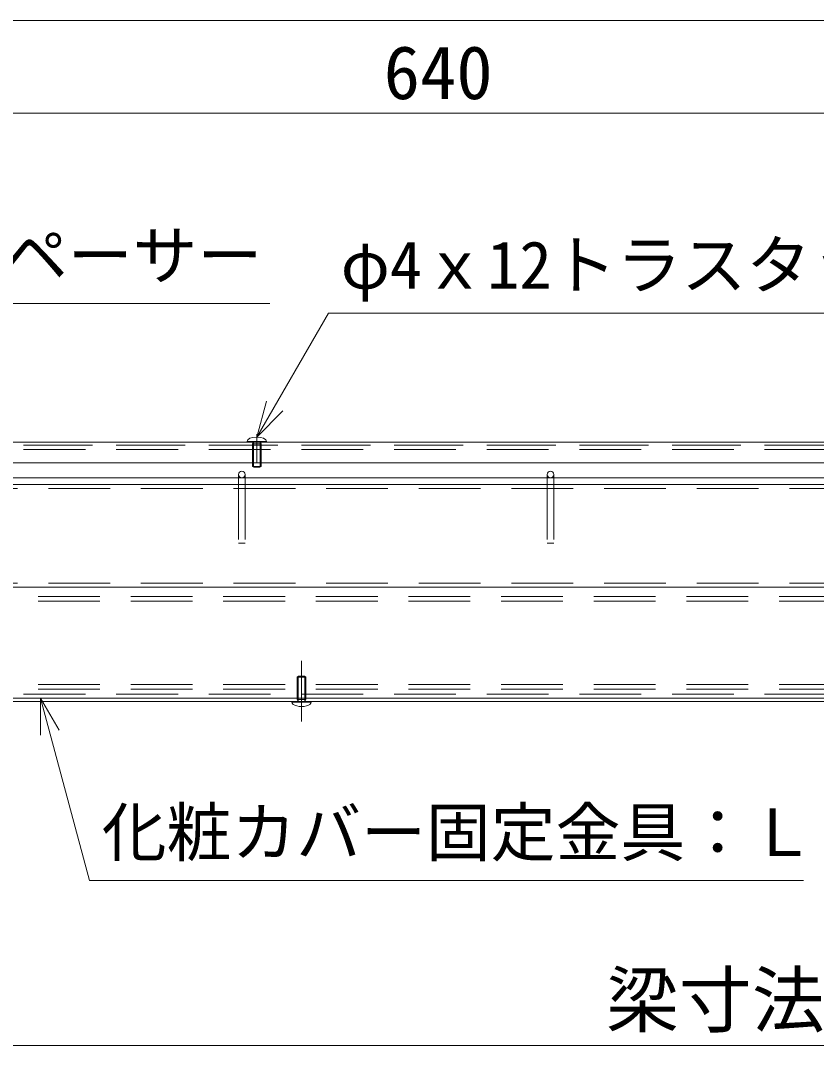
# Model space of a CAD drawing. Units: millimetres, scale not verified. Extents: x -10000 to 10000, y -6925 to 6925.
# Drawn here: x -43 to 1246, y -629 to 1032 of the extents above; entities that cross this region are included whole.
import ezdxf
from ezdxf.enums import TextEntityAlignment as Align

# ---------------------------------------------------------------- set-up
doc = ezdxf.new("R2010")
doc.units = ezdxf.units.MM
doc.header["$LTSCALE"] = 50
doc.linetypes.add('CHAIN1', pattern=[8, 5, -1, 1, -1])
doc.linetypes.add('DASHED2', pattern=[3, 2, -1])
for name, color, linetype, lineweight in [('0-5_1-7', 7, 'Continuous', 9), ('0-9_1-8', 3, 'Continuous', 9), ('0-D_2-6', 2, 'Continuous', 9), ('0-E_寸法', 2, 'Continuous', 9), ('1-0_文字-1', 3, 'DASHED2', 9), ('1-1_2-7', 7, 'Continuous', 9), ('1-2_2-5', 6, 'Continuous', 9), ('1-3_2-4', 2, 'DASHED2', 9), ('1-4_2-3', 7, 'DASHED2', 9), ('1-7_2-8', 3, 'Continuous', 9)]:
    doc.layers.add(name, color=color, linetype=linetype, lineweight=lineweight)
doc.styles.add('ＭＳ ゴシック', font='')
doc.styles.get('ＭＳ ゴシック').set_extended_font_data('MS Gothic')

msp = doc.modelspace()

# ---------------------------------------------------------------- linework, layer by layer
at = {"layer": '0-D_2-6', "color": 5}
for p, q in [((2023.77, 348.22), (-2687.9, 348.22)), ((-2687.9, 314.88), (2023.77, 314.88)), ((-2687.9, -66.78), (1575.43, -66.78)), ((-2687.9, -71.78), (2023.77, -71.78))]:
    msp.add_line(p, q, dxfattribs=at)
at = {"layer": '0-D_2-6', "color": 5, "linetype": 'DASHED2'}
msp.add_line((2023.77, 343.22), (-2687.9, 343.22), dxfattribs=at)
at = {"layer": '0-E_寸法'}
for p, q in [((355.27, 349.55), (323.93, 349.55)), ((323.93, 348.22), (323.93, 349.55)), ((355.27, 349.55), (355.27, 348.22)), ((355.27, 348.22), (323.93, 348.22)), ((427.77, -71.78), (396.43, -71.78)), ((396.43, -71.78), (396.43, -73.12)), ((427.77, -73.12), (396.43, -73.12)), ((427.77, -73.12), (427.77, -71.78))]:
    msp.add_line(p, q, dxfattribs=at)
at = {"layer": '0-E_寸法', "color": 3, "linetype": 'CHAIN1'}
for p, q in [((339.6, 361.46), (339.6, 315.26)), ((412.1, -6.24), (412.1, -104.23))]:
    msp.add_line(p, q, dxfattribs=at)
at = {"layer": '0-E_寸法', "linetype": 'DASHED2'}
for p, q in [((334.27, 348.22), (332.6, 345.33)), ((346.6, 345.33), (332.6, 345.33)), ((332.6, 308.8), (332.6, 345.33)), ((334.27, 348.22), (334.27, 307.88)), ((346.6, 308.8), (346.6, 345.33)), ((346.6, 308.8), (332.6, 308.8)), ((344.6, 307.55), (346.6, 308.8)), ((405.1, -32.37), (405.1, -68.9)), ((419.1, -32.37), (405.1, -32.37)), ((406.77, -71.78), (406.77, -31.45)), ((417.1, -31.12), (419.1, -32.37)), ((419.1, -32.37), (419.1, -68.9)), ((406.77, -71.78), (405.1, -68.9)), ((419.1, -68.9), (405.1, -68.9))]:
    msp.add_line(p, q, dxfattribs=at)
for points in [[(344.93, 307.76), (344.93, 348.22), (346.6, 345.33)], [(344.6, 307.55), (334.6, 307.55), (332.6, 308.8)], [(417.1, -31.12), (407.1, -31.12), (405.1, -32.37)], [(417.43, -31.32), (417.43, -71.78), (419.1, -68.9)]]:
    msp.add_lwpolyline(points, dxfattribs=at)
at = {"layer": '0-E_寸法'}
for centre, start_param, end_param in [((339.6, 349.55), 3.1415927, 6.2831853), ((412.1, -73.12), 6.2831853, 9.424778)]:
    msp.add_ellipse(centre, major_axis=(-15.67, 0), ratio=0.446809, start_param=start_param, end_param=end_param, dxfattribs=at)
at = {"layer": '1-0_文字-1'}
for p, q in [((2012.1, 343.22), (-2687.9, 343.22)), ((2012.1, 336.55), (-2687.9, 336.55)), ((2012.1, -60.12), (-2844.57, -60.12)), ((1575.43, -66.78), (-2844.57, -66.78))]:
    msp.add_line(p, q, dxfattribs=at)
at = {"layer": '1-1_2-7', "color": 3}
for p, q in [((-2854.57, 1031.55), (1985.43, 1031.55)), ((-434.57, 881.55), (1698.77, 881.55)), ((-2854.57, -629.48), (5485.43, -629.48))]:
    msp.add_line(p, q, dxfattribs=at)
at = {"layer": '1-2_2-5'}
for p, q in [((-2863.9, 290.55), (1994.77, 290.55)), ((310.1, 295.88), (310.1, 290.55)), ((320.77, 295.88), (320.77, 290.55)), ((810.1, 295.88), (810.1, 290.55)), ((820.77, 295.88), (820.77, 290.55)), ((1994.77, 279.88), (-2863.9, 279.88))]:
    msp.add_line(p, q, dxfattribs=at)
at = {"layer": '1-2_2-5', "linetype": 'DASHED2'}
for p, q in [((320.77, 290.55), (320.77, 184.55)), ((820.77, 290.55), (820.77, 184.55))]:
    msp.add_line(p, q, dxfattribs=at)
for points in [[(310.1, 290.55), (310.1, 184.55), (320.77, 184.55)], [(810.1, 290.55), (810.1, 184.55), (820.77, 184.55)]]:
    msp.add_lwpolyline(points, dxfattribs=at)
at = {"layer": '1-2_2-5'}
for centre in [(315.43, 295.88), (815.43, 295.88)]:
    msp.add_circle(centre, 5.33, dxfattribs=at)
at = {"layer": '1-3_2-4', "linetype": 'Continuous'}
for p, q in [((1902.1, 279.88), (-2771.23, 279.88)), ((1902.1, 113.22), (-2771.23, 113.22))]:
    msp.add_line(p, q, dxfattribs=at)
at = {"layer": '1-3_2-4'}
for p, q in [((1902.1, 273.22), (-2771.23, 273.22)), ((1902.1, 119.88), (-2771.23, 119.88))]:
    msp.add_line(p, q, dxfattribs=at)
at = {"layer": '1-4_2-3', "linetype": 'Continuous'}
for p, q in [((1994.77, 279.88), (-2854.57, 279.88)), ((5485.43, 113.22), (-2854.57, 113.22)), ((5485.43, -66.78), (-2854.57, -66.78))]:
    msp.add_line(p, q, dxfattribs=at)
at = {"layer": '1-4_2-3'}
for p, q in [((5485.43, 98.22), (-2854.57, 98.22)), ((5485.43, 90.72), (-2854.57, 90.72)), ((5485.43, -44.28), (-2854.57, -44.28)), ((5485.43, -51.78), (-2854.57, -51.78))]:
    msp.add_line(p, q, dxfattribs=at)
at = {"layer": '1-7_2-8'}
for p, q in [((-196.48, 572.77), (360.73, 572.77)), ((339.6, 356.55), (455.59, 557.46)), ((1580.53, 557.46), (455.59, 557.46)), ((339.6, 356.55), (355.13, 414.51)), ((339.6, 356.55), (382.03, 398.98)), ((-10.63, -66.78), (68.49, -362.05)), ((-10.63, -66.78), (19.37, -118.74)), ((-10.63, -66.78), (-10.63, -126.78)), ((68.49, -362.05), (1224.85, -362.05))]:
    msp.add_line(p, q, dxfattribs=at)

# ---------------------------------------------------------------- texts
at = {"layer": '0-5_1-7', "color": 4, "style": 'ＭＳ ゴシック'}
for s, p in [('640', (545.1, 878.18)), ('梁寸法： 2,502', (905.43, -624.86))]:
    msp.add_text(s, height=86.51, dxfattribs=at).set_placement(p, align=Align.BOTTOM_LEFT)
at = {"layer": '0-9_1-8', "color": 4, "style": 'ＭＳ ゴシック'}
for s, p in [('スペーサー', (-176.48, 589.24)), ('φ4ｘ12トラスタッピン', (475.59, 573.93)), ('化粧カバー固定金具：Ｌ', (88.49, -345.57))]:
    msp.add_text(s, height=76.98, dxfattribs=at).set_placement(p, align=Align.BOTTOM_LEFT)

doc.saveas('drawing.dxf')
